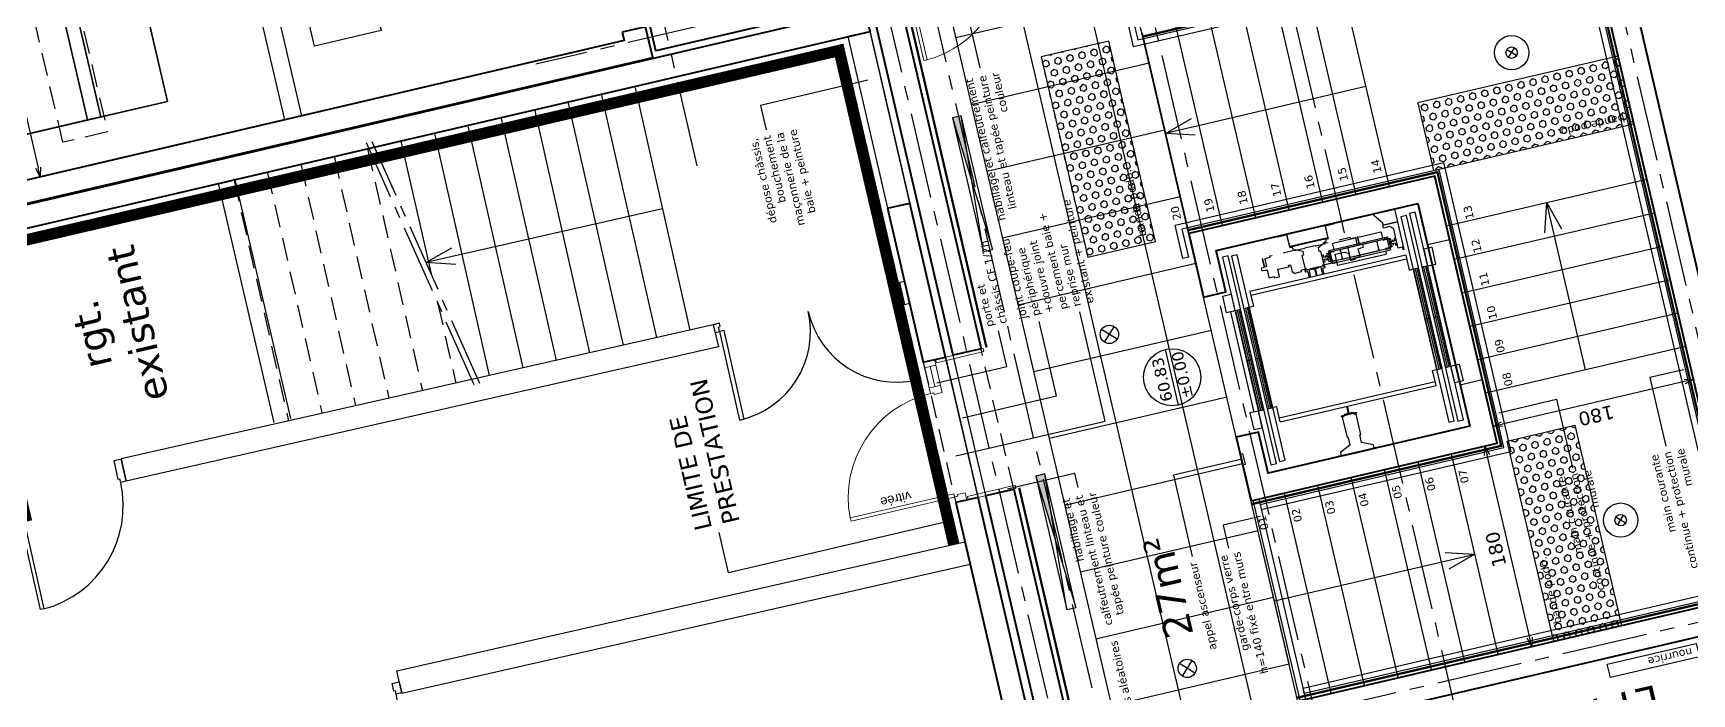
# Model space of a CAD drawing. Header units: metres. Extents: x 595893 to 596105, y 139631 to 139768.
# Drawn here: x 596079.45 to 596093.96, y 139675.59 to 139681.37 of the extents above; entities that cross this region are included whole.
import ezdxf
from ezdxf.enums import TextEntityAlignment as Align

# ---------------------------------------------------------------- set-up
doc = ezdxf.new("R2010")
doc.units = ezdxf.units.M
doc.header["$MEASUREMENT"] = 0
doc.header["$PDMODE"] = 3
doc.header["$PDSIZE"] = 0.1
for name, pattern in [('01', [0.15, 0.1, -0.05]), ('02', [0.28, 0.2, -0.08]), ('03', [0.7, 0.5, -0.2]), ('04', [0.82, 0.6, -0.08, 0.06, -0.08]), ('ACAD_ISO02W100', [15, 12, -3]), ('ACAD_ISO12W100', [21, 12, -3, 0, -3, 0, -3]), ('AXES2', [1.125, 0.75, -0.125, 0.125, -0.125])]:
    doc.linetypes.add(name, pattern=pattern)
for name, color, linetype in [('00-AXE-0.00', 14, 'AXES2'), ('01-CLOISON-0.25', 3, 'Continuous'), ('01-MEN-VU-0.13', 163, 'Continuous'), ('02-VU-CACHE-01-0.10', 133, '01'), ('05-COT-ALTIM-0.20', 42, 'Continuous'), ('06-COT-50&100-0.20', 2, 'Continuous'), ('06-TXT-DETAILS-DIVERS-02.20', 2, 'Continuous'), ('06-TXT-DIVERS-0.20', 70, 'Continuous'), ('06-TXT-ETIQUETTES SURFACES', 210, 'Continuous'), ('07-CHAUFFAGE-0.13', 210, 'Continuous'), ('07-CTA-0.13', 163, 'Continuous'), ('07-ECLAIRAGE-0.13', 31, 'Continuous'), ('07-PLAFONDS-0.13', 5, 'Continuous'), ('07-REVETEMENTS-INTER-0.10', 10, 'Continuous'), ('08-VU-0.08', 56, 'Continuous'), ('08-VU-0.13', 44, 'Continuous'), ('08-VU-0.20', 32, 'Continuous')]:
    doc.layers.add(name, color=color, linetype=linetype)
doc.layers.add('01-BETON-0.40', color=4, linetype='Continuous', lineweight=40)
doc.layers.add('01-MEN-CP-0.15', color=2, linetype='Continuous', lineweight=18)
doc.styles.add('COT', font='verdana.ttf')
doc.styles.add('détail 100', font='verdana.ttf', dxfattribs={"height": 0.1})
doc.styles.add('locaux 100', font='verdana.ttf', dxfattribs={"height": 0.22})
doc.styles.add('locaux 20', font='verdana.ttf', dxfattribs={"height": 0.07})
doc.styles.get("Standard").update_dxf_attribs({"font": 'arial.ttf'})
doc.styles.add('TXT', font='TXT', dxfattribs={"height": 0.2})
doc.dimstyles.new('COT50', dxfattribs={"dimtxt": 0.12, "dimasz": 0.08, "dimexe": 0.05, "dimexo": 0, "dimgap": 0.05, "dimtad": 1, "dimdec": 0, "dimlfac": 100, "dimzin": 0, "dimdsep": 46, "dimtxsty": 'COT', "dimblk": 'OPEN30', "dimcen": 0.04, "dimdle": 0.05, "dimclrd": 256, "dimclre": 256, "dimclrt": 6, "dimadec": 0, "dimazin": 0, "dimtm": 1e-09, "dimtfac": 1, "dimtdec": 0, "dimtmove": 1, "dimatfit": 0, "dimldrblk": 'OPEN30', "dimfxl": 0.05, "dimfxlon": 1, "dimtolj": 1, "dimtzin": 0, "dimlwd": -1, "dimlwe": -1, "dimarcsym": 0})
pattern_1 = [(103.12127, (596100.814845, 139671.19803), (-0.05271344, -0.01228743), [0.03125, -0.0625]), (223.12127, (596100.814845, 139671.19803), (0.03699795, -0.03950746), [0.03125, -0.0625]), (163.12127, (596100.80775, 139671.228465), (-0.01571549, -0.0517949), [0.03125, -0.0625])]

# ---------------------------------------------------------------- blocks, each defined once
blk = doc.blocks.new('Asc-KONE_Executive_C5_CAD_double_acces')
for p, q in [((-2200, 2010), (-1630, 2010)), ((-2200, -200), (-2200, 2010)), ((-1630, 2010), (-1630, 1810)), ((200, 2010), (-370, 2010)), ((-370, 2010), (-370, 1810)), ((200, -200), (200, 2010)), ((-1630, 1810), (-2000, 1810)), ((-2000, 1810), (-2000, 0)), ((-68, 1770), (-1932, 1770)), ((-1932, 1770), (-1932, 1720)), ((-1450, 1845), (-1600, 1845)), ((-1600, 1845), (-1600, 1770)), ((-1600, 1770), (-1450, 1770)), ((-1450, 1770), (-1450, 1845)), ((-550, 1810), (-1450, 1810)), ((-1000, 1765), (-1450, 1765)), ((-1450, 1765), (-1450, 1720)), ((-1450, 1750), (-1000, 1750)), ((-550, 1765), (-1000, 1765)), ((-1000, 1765), (-1000, 1720)), ((-1000, 1720), (-1000, 1765)), ((-1000, 1750), (-550, 1750)), ((-550, 1770), (-550, 1845)), ((-550, 1845), (-400, 1845)), ((-400, 1770), (-550, 1770)), ((-550, 1720), (-550, 1765)), ((-400, 1845), (-400, 1770)), ((-370, 1810), (0, 1810)), ((-68, 1720), (-68, 1770)), ((0, 1810), (0, 0)), ((-1932, 1720), (-68, 1720)), ((-78, 1690), (-1922, 1690)), ((-1922, 1690), (-1922, 1640)), ((-1922, 1640), (-78, 1640)), ((-1585, 1605), (-1585, 205)), ((-1585, 1605), (-1450, 1605)), ((-1550, 1605), (-1550, 205)), ((-1450, 1735), (-1000, 1735)), ((-1450, 1720), (-1000, 1720)), ((-1000, 1690), (-1450, 1690)), ((-1450, 1690), (-1450, 1645)), ((-1450, 1675), (-1000, 1675)), ((-1450, 1660), (-1000, 1660)), ((-1450, 1645), (-1000, 1645)), ((-1450, 1605), (-1450, 1640)), ((-1000, 1735), (-550, 1735)), ((-1000, 1720), (-550, 1720)), ((-550, 1690), (-1000, 1690)), ((-1000, 1690), (-1000, 1645)), ((-1000, 1645), (-1000, 1690)), ((-1000, 1675), (-550, 1675)), ((-1000, 1660), (-550, 1660)), ((-1000, 1645), (-550, 1645)), ((-550, 1645), (-550, 1690)), ((-550, 1605), (-550, 1640)), ((-415, 1605), (-550, 1605)), ((-450, 205), (-450, 1605)), ((-415, 205), (-415, 1605)), ((-78, 1640), (-78, 1690)), ((-1764, 1486), (-1777, 1486)), ((-1777, 959), (-1777, 1486)), ((-1764, 1487), (-1764, 1452)), ((-1764, 1486), (-1764, 959)), ((-1764, 1452), (-1761, 1452)), ((-1761, 1452), (-1761, 1487)), ((-1757, 1507), (-1757, 1494)), ((-1740, 1507), (-1757, 1507)), ((-1757, 1494), (-1683, 1494)), ((-1683, 1494), (-1757, 1494)), ((-1757, 1491), (-1683, 1491)), ((-1757, 1476), (-1757, 1449)), ((-1688, 1481), (-1752, 1481)), ((-1740, 1525), (-1740, 1507)), ((-1730, 1525), (-1740, 1525)), ((-1730, 1505), (-1730, 1525)), ((-1710, 1505), (-1730, 1505)), ((-1710, 1525), (-1710, 1505)), ((-1700, 1525), (-1710, 1525)), ((-1700, 1507), (-1700, 1525)), ((-1683, 1507), (-1700, 1507)), ((-1683, 1507), (-1683, 1494)), ((-1683, 1449), (-1683, 1476)), ((-1679, 1487), (-1679, 1452)), ((-1679, 1452), (-1676, 1452)), ((-1676, 1452), (-1676, 1487)), ((-1676, 1486), (-1662, 1486)), ((-1676, 1486), (-1676, 959)), ((-1662, 959), (-1662, 1486)), ((-1830, 1439), (-1830, 1008)), ((-1777, 1444), (-1825, 1444)), ((-1762, 1444), (-1764, 1444)), ((-1759, 1393), (-1761, 1391)), ((-1761, 1391), (-1761, 1055)), ((-1756, 1393), (-1759, 1393)), ((-1754, 1387), (-1756, 1393)), ((-1750, 1384), (-1750, 1384)), ((-1745, 1389), (-1746, 1387)), ((-1743, 1389), (-1745, 1389)), ((-1742, 1387), (-1743, 1389)), ((-1738, 1384), (-1738, 1384)), ((-1733, 1389), (-1734, 1387)), ((-1731, 1389), (-1733, 1389)), ((-1730, 1387), (-1731, 1389)), ((-1726, 1384), (-1726, 1384)), ((-1721, 1389), (-1722, 1387)), ((-1719, 1389), (-1721, 1389)), ((-1718, 1387), (-1719, 1389)), ((-1714, 1384), (-1714, 1384)), ((-1709, 1389), (-1710, 1387)), ((-1707, 1389), (-1709, 1389)), ((-1706, 1387), (-1707, 1389)), ((-1702, 1384), (-1702, 1384)), ((-1697, 1389), (-1698, 1387)), ((-1695, 1389), (-1697, 1389)), ((-1694, 1387), (-1695, 1389)), ((-1690, 1384), (-1690, 1384)), ((-1684, 1393), (-1686, 1387)), ((-1680, 1393), (-1684, 1393)), ((-1678, 1391), (-1680, 1393)), ((-1676, 1444), (-1678, 1444)), ((-1678, 1055), (-1678, 1391)), ((-1639, 1444), (-1662, 1444)), ((-1634, 1008), (-1634, 1439)), ((-1761, 1055), (-1759, 1053)), ((-1759, 1053), (-1756, 1053)), ((-1756, 1053), (-1754, 1058)), ((-1750, 1062), (-1750, 1062)), ((-1746, 1058), (-1745, 1056)), ((-1745, 1056), (-1743, 1056)), ((-1743, 1056), (-1742, 1058)), ((-1738, 1062), (-1738, 1062)), ((-1734, 1058), (-1733, 1056)), ((-1733, 1056), (-1731, 1056)), ((-1731, 1056), (-1730, 1058)), ((-1726, 1062), (-1726, 1062)), ((-1722, 1058), (-1721, 1056)), ((-1721, 1056), (-1719, 1056)), ((-1719, 1056), (-1718, 1058)), ((-1714, 1062), (-1714, 1062)), ((-1710, 1058), (-1709, 1056)), ((-1709, 1056), (-1707, 1056)), ((-1707, 1056), (-1706, 1058)), ((-1702, 1062), (-1702, 1062)), ((-1698, 1058), (-1697, 1056)), ((-1697, 1056), (-1695, 1056)), ((-1695, 1056), (-1694, 1058)), ((-1690, 1062), (-1690, 1062)), ((-1686, 1058), (-1684, 1053)), ((-1684, 1053), (-1680, 1053)), ((-1680, 1053), (-1678, 1055)), ((-1825, 1003), (-1777, 1003)), ((-1764, 959), (-1777, 959)), ((-1764, 1003), (-1762, 1003)), ((-1764, 993), (-1761, 993)), ((-1764, 958), (-1764, 993)), ((-1761, 993), (-1761, 958)), ((-1757, 998), (-1757, 971)), ((-1757, 954), (-1683, 954)), ((-1757, 938), (-1757, 951)), ((-1757, 951), (-1683, 951)), ((-1683, 951), (-1757, 951)), ((-1740, 938), (-1757, 938)), ((-1752, 966), (-1688, 966)), ((-1740, 920), (-1740, 938)), ((-1730, 920), (-1740, 920)), ((-1730, 940), (-1730, 920)), ((-1710, 940), (-1730, 940)), ((-1710, 920), (-1710, 940)), ((-1700, 920), (-1710, 920)), ((-1700, 938), (-1700, 920)), ((-1683, 938), (-1700, 938)), ((-1683, 971), (-1683, 998)), ((-1683, 938), (-1683, 951)), ((-1679, 993), (-1676, 993)), ((-1679, 958), (-1679, 993)), ((-1678, 1003), (-1676, 1003)), ((-1676, 993), (-1676, 958)), ((-1676, 959), (-1662, 959)), ((-1662, 1003), (-1639, 1003)), ((-78, 170), (-1922, 170)), ((-1922, 170), (-1922, 120)), ((-1585, 205), (-1450, 205)), ((-1450, 205), (-1450, 170)), ((-1000, 165), (-1450, 165)), ((-1450, 165), (-1450, 120)), ((-1450, 150), (-1000, 150)), ((-550, 165), (-1000, 165)), ((-1000, 165), (-1000, 120)), ((-1000, 120), (-1000, 165)), ((-1000, 150), (-550, 150)), ((-415, 205), (-550, 205)), ((-550, 205), (-550, 170)), ((-550, 120), (-550, 165)), ((-78, 120), (-78, 170)), ((-2000, 0), (-1630, 0)), ((-68, 90), (-1932, 90)), ((-1932, 90), (-1932, 40)), ((-1932, 40), (-68, 40)), ((-1922, 120), (-78, 120)), ((-1630, 0), (-1630, -200)), ((-1600, -35), (-1600, 40)), ((-1600, 40), (-1450, 40)), ((-1450, 135), (-1000, 135)), ((-1450, 120), (-1000, 120)), ((-1000, 90), (-1450, 90)), ((-1450, 90), (-1450, 45)), ((-1450, 75), (-1000, 75)), ((-1450, 60), (-1000, 60)), ((-1450, 45), (-1000, 45)), ((-1450, 40), (-1450, -35)), ((-1450, 0), (-550, 0)), ((-1000, 135), (-550, 135)), ((-1000, 120), (-550, 120)), ((-550, 90), (-1000, 90)), ((-1000, 90), (-1000, 45)), ((-1000, 45), (-1000, 90)), ((-1000, 75), (-550, 75)), ((-1000, 60), (-550, 60)), ((-1000, 45), (-550, 45)), ((-550, 45), (-550, 90)), ((-550, 40), (-550, -35)), ((-400, 40), (-550, 40)), ((-400, -35), (-400, 40)), ((0, 0), (-370, 0)), ((-370, 0), (-370, -200)), ((-68, 40), (-68, 90)), ((-1450, -35), (-1600, -35)), ((-550, -35), (-400, -35)), ((-1630, -200), (-2200, -200)), ((-370, -200), (200, -200))]:
    blk.add_line(p, q)
for points in [[(-1885, 1600), (-1885, 1475), (-1902, 1475), (-1982, 1415), (-2000, 1415), (-2000, 1600), (-1885, 1600)], [(-1832, 1555), (-1860, 1527), (-1860, 1470), (-1885, 1470), (-1885, 1600), (-1637, 1600), (-1637, 1595), (-1660, 1595), (-1660, 1555), (-1720, 1555)], [(-1750, 1555), (-1750, 1540), (-1728, 1540), (-1728, 1505), (-1712, 1505), (-1712, 1540), (-1690, 1540), (-1690, 1555)], [(-1885, 805), (-1885, 980), (-1996, 980), (-1996, 1060), (-2000, 1060), (-2000, 976), (-1889, 976), (-1889, 805), (-1889, 634), (-2000, 634), (-2000, 550), (-1996, 550), (-1996, 630), (-1885, 630), (-1885, 805)], [(-1658, 806), (-1658, 881), (-1668, 881), (-1668, 886), (-1653, 886), (-1653, 891), (-1788, 891), (-1788, 876), (-1823, 876), (-1865, 957), (-1880, 957), (-1880, 979), (-1885, 979), (-1885, 806), (-1885, 633), (-1880, 633), (-1880, 654), (-1865, 654), (-1823, 735), (-1788, 735), (-1788, 720), (-1653, 720), (-1653, 725), (-1668, 725), (-1668, 730), (-1658, 730), (-1658, 805)], [(-1690, 890), (-1690, 905), (-1712, 905), (-1712, 940), (-1728, 940), (-1728, 905), (-1750, 905), (-1750, 890)], [(-342, 805), (-342, 735), (-338, 735), (-338, 756), (-330, 756), (-330, 743), (-147, 743), (-147, 753), (-78, 753), (-32, 657), (-5, 657), (-5, 632), (0, 632), (0, 805), (0, 978), (-5, 978), (-5, 953), (-32, 953), (-78, 857), (-147, 857), (-147, 867), (-330, 867), (-330, 854), (-338, 854), (-338, 875), (-342, 875), (-342, 805)], [(-1658, 764), (-1652, 767), (-1650, 801), (-1625, 801), (-1615, 801), (-1590, 801), (-1590, 810), (-1615, 810), (-1625, 809), (-1650, 809), (-1652, 844), (-1658, 846)], [(-342, 846), (-348, 844), (-350, 809), (-375, 809), (-385, 809), (-410, 810), (-410, 801), (-385, 801), (-375, 801), (-350, 801), (-348, 767), (-342, 764)]]:
    blk.add_lwpolyline(points, close=True)
at = {"linetype": 'ACAD_ISO02W100', "ltscale": 0.1}
blk.add_lwpolyline([(-1842, 755), (-1842, 679), (-1846, 665), (-1846, 442), (-1834, 442), (-1834, 399), (-1831, 396), (-1764, 396), (-1764, 381), (-1837, 381), (-1837, 375), (-1761, 375), (-1761, 349), (-1737, 349), (-1737, 376), (-1734, 376), (-1734, 396), (-1667, 396), (-1664, 399), (-1664, 442), (-1652, 442), (-1652, 485, 0.406444), (-1655, 488), (-1694, 489), (-1719, 489), (-1719, 588), (-1733, 588), (-1733, 605), (-1666, 605), (-1666, 617), (-1652, 617), (-1652, 686), (-1666, 686), (-1666, 715), (-1644, 715, 0.414214), (-1641, 718), (-1641, 732, -0.362474), (-1637, 737), (-1637, 737), (-1597, 738, 0.406566), (-1594, 741), (-1594, 749, 0.407145), (-1597, 752), (-1658, 754), (-1658, 856), (-1597, 858, 0.407145), (-1594, 861), (-1594, 869, 0.406566), (-1597, 872), (-1637, 873), (-1637, 873, -0.362474), (-1641, 878), (-1641, 892, 0.414214), (-1644, 895), (-1666, 895), (-1666, 1005), (-1733, 1005), (-1733, 1090), (-1716, 1121), (-1655, 1122, 0.406444), (-1652, 1125), (-1652, 1168), (-1664, 1168), (-1664, 1211), (-1667, 1214), (-1734, 1214), (-1734, 1234), (-1737, 1234), (-1737, 1261), (-1761, 1261), (-1761, 1235), (-1837, 1235), (-1837, 1229), (-1764, 1229), (-1764, 1214), (-1831, 1214), (-1834, 1211), (-1834, 1168), (-1846, 1168), (-1846, 945), (-1842, 931), (-1842, 855), (-1843, 855, 0.414214), (-1846, 852), (-1846, 758, 0.414214), (-1843, 755)], format="xyb", close=True, dxfattribs=at)
for centre, radius, start, end in [((-1757, 1487), 7, 90, 180), ((-1757, 1487), 4, 90, 180), ((-1752, 1476), 5, 90, 180), ((-1688, 1476), 5, 0, 90), ((-1683, 1487), 7, 0, 90), ((-1683, 1487), 4, 0, 90), ((-1825, 1439), 5, 90, 180), ((-1762, 1449), 5, 270, 0), ((-1750, 1388), 4.3, 195, 270), ((-1750, 1388), 4.3, 270, 345), ((-1738, 1388), 4.3, 195, 270), ((-1738, 1388), 4.3, 270, 345), ((-1726, 1388), 4.3, 195, 270), ((-1726, 1388), 4.3, 270, 345), ((-1714, 1388), 4.3, 195, 270), ((-1714, 1388), 4.3, 270, 345), ((-1702, 1388), 4.3, 195, 270), ((-1702, 1388), 4.3, 270, 345), ((-1690, 1388), 4.3, 195, 270), ((-1690, 1388), 4.3, 270, 345), ((-1678, 1449), 5, 180, 270), ((-1639, 1439), 5, 0, 90), ((-1750, 1057), 4.3, 90, 165), ((-1750, 1057), 4.3, 15, 90), ((-1738, 1057), 4.3, 90, 165), ((-1738, 1057), 4.3, 15, 90), ((-1726, 1057), 4.3, 90, 165), ((-1726, 1057), 4.3, 15, 90), ((-1714, 1057), 4.3, 90, 165), ((-1714, 1057), 4.3, 15, 90), ((-1702, 1057), 4.3, 90, 165), ((-1702, 1057), 4.3, 15, 90), ((-1690, 1057), 4.3, 90, 165), ((-1690, 1057), 4.3, 15, 90), ((-1825, 1008), 5, 180, 270), ((-1757, 958), 7, 180, 270), ((-1762, 998), 5, 0, 90), ((-1757, 958), 4, 180, 270), ((-1752, 971), 5, 180, 270), ((-1688, 971), 5, 270, 0), ((-1678, 998), 5, 90, 180), ((-1683, 958), 7, 270, 0), ((-1683, 958), 4, 270, 0), ((-1639, 1008), 5, 270, 0)]:
    blk.add_arc(centre, radius, start, end)
blk = doc.blocks.new('Niv+Alti-Plan')
blk.add_line((-0.25, 0), (0.25, 0))
blk.add_circle((0, 0), 0.25)
at = {"style": 'détail 100'}
for tag, p in [('ALTI', (0, 0.09)), ('NIVEAU', (0, -0.09))]:
    blk.add_attdef(tag, text='', height=0.1, dxfattribs=at).set_placement(p, align=Align.MIDDLE_CENTER)
blk = doc.blocks.new('_Open30')
at = {"color": 0, "linetype": 'ByBlock', "lineweight": -2}
for p, q in [((-1, 0.27), (0, 0)), ((0, 0), (-1, -0.27)), ((0, 0), (-1, 0))]:
    blk.add_line(p, q, dxfattribs=at)
blk = doc.blocks.new('*D46')
at = {"layer": '06-COT-50&100-0.20', "transparency": 16777216}
for p, q in [((596078.291, 139685.559), (596078.194, 139685.536)), ((596078.261, 139685.469), (596079.491, 139680.191)), ((596079.558, 139680.124), (596079.461, 139680.102))]:
    blk.add_line(p, q, dxfattribs=at)
at = {"layer": 'Defpoints', "color": 0, "transparency": 16777216}
for p in [(596080.38, 139686.045), (596081.647, 139680.611), (596079.509, 139680.113)]:
    blk.add_point(p, dxfattribs=at)
at = {"layer": '06-COT-50&100-0.20', "transparency": 16777216, "xscale": 0.08, "yscale": 0.08, "zscale": 0.08}
for p, rotation in [((596078.243, 139685.547), 103.1212703830424), ((596079.509, 139680.113), 283.1212703830424)]:
    blk.add_blockref('_Open30', p, dxfattribs=dict(at, rotation=rotation))
at = {"layer": '06-COT-50&100-0.20', "color": 6, "transparency": 16777216, "insert": (596078.766, 139682.805), "char_height": 0.12, "attachment_point": 5, "rotation": 103.1213, "style": 'COT'}
blk.add_mtext('\\A1;558', dxfattribs=at)
blk = doc.blocks.new('*D51')
at = {"layer": '06-COT-50&100-0.20', "transparency": 16777216}
for p, q in [((596093.909, 139683.315), (596094.006, 139683.338)), ((596096.883, 139670.774), (596093.975, 139683.249)), ((596096.853, 139670.685), (596096.95, 139670.708))]:
    blk.add_line(p, q, dxfattribs=at)
at = {"layer": 'Defpoints', "color": 0, "transparency": 16777216}
for p in [(596093.957, 139683.327), (596093.112, 139683.13), (596096.056, 139670.499)]:
    blk.add_point(p, dxfattribs=at)
at = {"layer": '06-COT-50&100-0.20', "transparency": 16777216, "xscale": 0.08, "yscale": 0.08, "zscale": 0.08}
for p, rotation in [((596093.957, 139683.327), 103.1212703830424), ((596096.901, 139670.696), 283.1212703830424)]:
    blk.add_blockref('_Open30', p, dxfattribs=dict(at, rotation=rotation))
at = {"layer": '06-COT-50&100-0.20', "color": 6, "transparency": 16777216, "insert": (596095.32, 139676.986), "char_height": 0.12, "attachment_point": 5, "rotation": 103.1213, "style": 'COT'}
blk.add_mtext('\\A1;1297', dxfattribs=at)
blk = doc.blocks.new('*D56')
at = {"layer": '06-COT-50&100-0.20', "transparency": 16777216}
for p, q in [((596095.025, 139674.042), (596095.048, 139673.945)), ((596094.959, 139673.975), (596091.404, 139673.147)), ((596091.315, 139673.177), (596091.337, 139673.08))]:
    blk.add_line(p, q, dxfattribs=at)
at = {"layer": 'Defpoints', "color": 0, "transparency": 16777216}
for p in [(596094.521, 139676.204), (596090.811, 139675.339), (596091.326, 139673.129)]:
    blk.add_point(p, dxfattribs=at)
at = {"layer": '06-COT-50&100-0.20', "transparency": 16777216, "xscale": 0.08, "yscale": 0.08, "zscale": 0.08}
for p, rotation in [((596095.036, 139673.994), 13.12127038304243), ((596091.326, 139673.129), 193.1212703830424)]:
    blk.add_blockref('_Open30', p, dxfattribs=dict(at, rotation=rotation))
at = {"layer": '06-COT-50&100-0.20', "color": 6, "transparency": 16777216, "insert": (596093.207, 139673.451), "char_height": 0.12, "attachment_point": 5, "rotation": 193.1213, "style": 'COT'}
blk.add_mtext('\\A1;381', dxfattribs=at)
blk = doc.blocks.new('P90')
at = {"linetype": 'Continuous'}
for points in [[(-0.05, 0.929), (-0.05, 0), (-0.08, 0), (-0.08, 0.929)], [(-0.965, -0.03), (-0.965, -0.1), (-1.03, -0.1), (-1.03, 0), (-0.98, 0), (-0.98, -0.03)], [(0, 0), (0, -0.1), (-0.065, -0.1), (-0.065, -0.03), (-0.05, -0.03), (-0.05, 0)]]:
    blk.add_lwpolyline(points, close=True, dxfattribs=at)
blk.add_arc((-0.043, -0.006), 0.937, 92.2388, 179.6062, dxfattribs=at)
at = {"linetype": 'Continuous', "text_generation_flag": 6}
blk.add_attdef('TEXTE', text='', height=0.08, rotation=90, dxfattribs=at).set_placement((-0.188, 0.469), align=Align.CENTER)
blk = doc.blocks.new('P90-20')
at = {"linetype": 'Continuous'}
for points in [[(-0.05, 0.929), (-0.05, 0), (-0.08, 0), (-0.08, 0.929)], [(-0.965, -0.03), (-0.965, -0.2), (-1.03, -0.2), (-1.03, 0), (-0.98, 0), (-0.98, -0.03)], [(0, 0), (0, -0.2), (-0.065, -0.2), (-0.065, -0.03), (-0.05, -0.03), (-0.05, 0)]]:
    blk.add_lwpolyline(points, close=True, dxfattribs=at)
blk.add_arc((-0.043, -0.006), 0.937, 92.2388, 179.6062, dxfattribs=at)
at = {"linetype": 'Continuous', "text_generation_flag": 6}
blk.add_attdef('TEXTE', text='', height=0.08, rotation=90, dxfattribs=at).set_placement((-0.188, 0.469), align=Align.CENTER)
blk = doc.blocks.new('*D95')
at = {"layer": '06-COT-50&100-0.20', "transparency": 16777216}
for p, q in [((596092.1, 139677.745), (596092.197, 139677.768)), ((596092.539, 139676.081), (596092.166, 139677.678)), ((596092.508, 139675.992), (596092.606, 139676.015))]:
    blk.add_line(p, q, dxfattribs=at)
at = {"layer": 'Defpoints', "color": 0, "transparency": 16777216}
for p in [(596091.855, 139677.688), (596092.148, 139677.756), (596092.263, 139675.935)]:
    blk.add_point(p, dxfattribs=at)
at = {"layer": '06-COT-50&100-0.20', "transparency": 16777216, "xscale": 0.08, "yscale": 0.08, "zscale": 0.08}
for p, rotation in [((596092.148, 139677.756), 103.1212703830424), ((596092.557, 139676.003), 283.1212703830424)]:
    blk.add_blockref('_Open30', p, dxfattribs=dict(at, rotation=rotation))
at = {"layer": '06-COT-50&100-0.20', "color": 6, "transparency": 16777216, "insert": (596092.243, 139676.854), "char_height": 0.12, "attachment_point": 5, "rotation": 103.1213, "style": 'COT'}
blk.add_mtext('\\A1;180', dxfattribs=at)
blk = doc.blocks.new('*D96')
at = {"layer": '06-COT-50&100-0.20', "transparency": 16777216}
for p, q in [((596093.961, 139678.388), (596093.983, 139678.291)), ((596093.894, 139678.321), (596092.297, 139677.949)), ((596092.208, 139677.98), (596092.23, 139677.882))]:
    blk.add_line(p, q, dxfattribs=at)
at = {"layer": 'Defpoints', "color": 0, "transparency": 16777216}
for p in [(596093.905, 139678.628), (596092.152, 139678.219), (596092.219, 139677.931)]:
    blk.add_point(p, dxfattribs=at)
at = {"layer": '06-COT-50&100-0.20', "transparency": 16777216, "xscale": 0.08, "yscale": 0.08, "zscale": 0.08}
for p, rotation in [((596093.972, 139678.34), 13.12127038304243), ((596092.219, 139677.931), 193.1212703830424)]:
    blk.add_blockref('_Open30', p, dxfattribs=dict(at, rotation=rotation))
at = {"layer": '06-COT-50&100-0.20', "color": 6, "transparency": 16777216, "insert": (596093.121, 139678.025), "char_height": 0.12, "attachment_point": 5, "rotation": 193.1213, "style": 'COT'}
blk.add_mtext('\\A1;180', dxfattribs=at)
blk = doc.blocks.new('*U99')
for points in [[(0.04, 0), (0.04, 0.795), (0.08, 0.795), (0.08, 0)], [(1.63, 0), (1.63, 0.795), (1.59, 0.795), (1.59, 0)], [(0.04, -0.04), (0.04, 0), (0, 0), (0, -0.07), (0.055, -0.07), (0.055, -0.04)], [(1.67, -0.07), (1.67, 0), (1.63, 0), (1.63, -0.04), (1.615, -0.04), (1.615, -0.07)]]:
    blk.add_lwpolyline(points, close=True)
for centre, start, end in [((0.04, 0), 0, 90), ((1.63, 0), 90, 180)]:
    blk.add_arc(centre, 0.795, start, end)
at = {"style": 'TXT', "flags": 9}
blk.add_attdef('DIMENSION', text='', height=0.08, rotation=90, dxfattribs=at).set_placement((0.11, 0.658), align=Align.TOP_RIGHT)
blk = doc.blocks.new('LuminaireSuspendu')
for p, q in [((-0.035, 0.035), (0.035, -0.035)), ((-0.035, -0.035), (0.035, 0.035))]:
    blk.add_line(p, q)
for radius in [0.15, 0.05]:
    blk.add_circle((0, 0), radius)
blk = doc.blocks.new('P180')
for points in [[(-1.85, 0.915), (-1.85, 0), (-1.88, 0), (-1.88, 0.915)], [(-0.08, 0.915), (-0.08, 0), (-0.05, 0), (-0.05, 0.915)], [(0, 0), (0, -0.1), (-0.065, -0.1), (-0.065, -0.03), (-0.05, -0.03), (-0.05, 0)]]:
    blk.add_lwpolyline(points, close=True)
at = {"linetype": 'Continuous'}
blk.add_lwpolyline([(-1.93, 0), (-1.93, -0.1), (-1.865, -0.1), (-1.865, -0.03), (-1.88, -0.03), (-1.88, 0)], close=True, dxfattribs=at)
for centre, start, end in [((-1.88, 0), 0, 90), ((-0.05, 0), 90, 180)]:
    blk.add_arc(centre, 0.915, start, end)
at = {"linetype": 'Continuous', "text_generation_flag": 6}
blk.add_attdef('TEXTE', (-0.188, 0.598), '', height=0.08, rotation=90, dxfattribs=at)

msp = doc.modelspace()

# ---------------------------------------------------------------- hatches: boundary and pattern name
at = {"layer": '07-ECLAIRAGE-0.13'}
h = msp.add_hatch(color=256, dxfattribs=at)
h.dxf.hatch_style = 1
h.paths.add_polyline_path([(596087.488, 139680.628), (596087.663, 139680.052), (596087.566, 139680.646)])
h = msp.add_hatch(color=256, dxfattribs=at)
h.dxf.hatch_style = 1
h.paths.add_polyline_path([(596088.218, 139677.495), (596088.394, 139676.92), (596088.296, 139677.514)])
at = {"layer": '08-VU-0.13', "true_color": 0x999999}
h = msp.add_hatch(dxfattribs=at)
h.set_pattern_fill('HEX', color=253, scale=0.25)
h.set_pattern_definition(pattern_1)
h.paths.add_polyline_path([(596088.264, 139681.163), (596088.673, 139679.41), (596089.265, 139679.548), (596088.856, 139681.301)])
h = msp.add_hatch(dxfattribs=at)
h.set_pattern_fill('HEX', color=253, scale=0.25)
h.set_pattern_definition(pattern_1)
h.paths.add_polyline_path([(596091.56, 139680.759), (596091.698, 139680.167), (596093.451, 139680.576), (596093.313, 139681.168)])
h = msp.add_hatch(dxfattribs=at)
h.set_pattern_fill('HEX', color=253, scale=0.25)
h.set_pattern_definition(pattern_1)
h.paths.add_polyline_path([(596092.75, 139676.048), (596092.342, 139677.801), (596092.934, 139677.939), (596093.342, 139676.186)])

# ---------------------------------------------------------------- linework, layer by layer
at = {"layer": '00-AXE-0.00'}
for p, q in [((596096.207, 139669.302), (596082.162, 139729.554)), ((596093.473, 139668.665), (596079.429, 139728.917)), ((596092.302, 139668.392), (596078.257, 139728.644)), ((596090.11, 139667.881), (596076.066, 139728.133)), ((596090.498, 139667.972), (596076.453, 139728.224)), ((596085.257, 139680.21), (596074.189, 139727.692)), ((596098.531, 139684.521), (596083.844, 139681.098)), ((596100.134, 139677.641), (596087.306, 139674.651))]:
    msp.add_line(p, q, dxfattribs=at)
at = {"layer": '01-BETON-0.40'}
msp.add_line((596086.921, 139679.838), (596087.116, 139679.883), dxfattribs=at)
for points in [[(596090.51, 139675.526), (596094.416, 139676.437), (596092.869, 139683.073), (596092.528, 139682.994), (596092.471, 139683.237), (596093.055, 139683.373), (596094.716, 139676.25), (596090.567, 139675.283)], [(596086.768, 139681.384), (596086.723, 139681.579), (596078.483, 139679.658), (596078.529, 139679.463)], [(596084.6, 139681.377), (596084.617, 139681.304), (596078.436, 139679.863), (596078.481, 139679.668), (596084.867, 139681.156), (596084.804, 139681.425)], [(596087.781, 139677.324), (596088.025, 139677.38), (596089.687, 139670.247), (596089.541, 139670.213), (596089.677, 139669.629), (596089.824, 139669.663), (596089.96, 139669.078), (596090.028, 139669.094), (596090.085, 139668.851), (596089.773, 139668.778)]]:
    msp.add_lwpolyline(points, close=True, dxfattribs=at)
for points in [[(596086.959, 139681.952), (596087.739, 139678.607), (596087.495, 139678.551), (596086.772, 139681.652), (596084.894, 139681.214), (596084.838, 139681.458), (596086.959, 139681.952)], [(596089.797, 139679.467), (596091.56, 139679.878), (596092.014, 139677.93), (596090.251, 139677.519), (596090.167, 139677.88), (596089.972, 139677.834), (596090.102, 139677.279), (596092.254, 139677.781), (596091.709, 139680.118), (596089.557, 139679.617), (596089.686, 139679.061), (596089.881, 139679.107), (596089.797, 139679.467)], [(596086.921, 139679.838), (596087.234, 139678.49), (596087.428, 139678.535), (596087.116, 139679.883)], [(596068.609, 139663.892), (596080.466, 139666.543), (596080.404, 139666.816), (596082.151, 139667.215), (596082.215, 139666.934), (596087.498, 139668.115), (596087.453, 139668.311), (596089.199, 139668.711), (596089.246, 139668.506), (596089.729, 139668.614), (596087.713, 139677.308), (596087.518, 139677.262), (596089.489, 139668.765), (596089.397, 139668.745), (596089.35, 139668.95), (596087.213, 139668.462), (596087.258, 139668.266), (596082.366, 139667.173), (596082.301, 139667.455), (596080.165, 139666.966), (596080.227, 139666.694), (596068.471, 139664.066)]]:
    msp.add_lwpolyline(points, dxfattribs=at)
at = {"layer": '01-CLOISON-0.25'}
for points in [[(596081.068, 139686.396), (596081.076, 139686.362), (596081.125, 139686.373), (596081.159, 139686.227), (596080.526, 139686.079), (596081.793, 139680.645), (596081.647, 139680.611), (596080.38, 139686.045), (596079.747, 139685.898), (596079.713, 139686.044), (596080.93, 139686.328), (596080.922, 139686.362)], [(596086.921, 139679.838), (596087.116, 139679.883), (596086.768, 139681.384), (596086.573, 139681.339)]]:
    msp.add_lwpolyline(points, close=True, dxfattribs=at)
at = {"layer": '01-MEN-CP-0.15'}
msp.add_line((596087.335, 139678.277), (596087.294, 139678.452), dxfattribs=at)
for points in [[(596087.343, 139678.464), (596087.331, 139678.513), (596087.234, 139678.49), (596087.245, 139678.441)], [(596087.758, 139678.612), (596087.341, 139678.515), (596087.348, 139678.486), (596087.765, 139678.583)], [(596087.383, 139678.288), (596087.343, 139678.464), (596087.245, 139678.441), (596087.286, 139678.266)], [(596088.037, 139677.414), (596087.62, 139677.317), (596087.627, 139677.288), (596088.044, 139677.385)]]:
    msp.add_lwpolyline(points, close=True, dxfattribs=at)
at = {"layer": '01-MEN-VU-0.13'}
msp.add_lwpolyline([(596089.056, 139681.543), (596089.111, 139681.31), (596093.016, 139682.22), (596094.356, 139676.474), (596090.567, 139675.591), (596090.556, 139675.639), (596094.296, 139676.511), (596092.979, 139682.16), (596089.074, 139681.249), (596089.008, 139681.532, -0.4)], format="xyb", close=True, dxfattribs=at)
msp.add_lwpolyline([(596090.181, 139677.246), (596092.314, 139677.744), (596091.747, 139680.178), (596089.497, 139679.654), (596089.554, 139679.41), (596089.505, 139679.399), (596089.437, 139679.691), (596091.784, 139680.238), (596092.374, 139677.706), (596090.193, 139677.198)], dxfattribs=at)
msp.add_lwpolyline([(596090.53, 139675.531), (596090.121, 139677.284), (596090.17, 139677.295), (596090.579, 139675.542)], close=True, dxfattribs=at)
at = {"layer": '02-VU-CACHE-01-0.10', "linetype": '02'}
for p, q in [((596087.234, 139678.49), (596087.518, 139677.262)), ((596087.428, 139678.535), (596087.713, 139677.308)), ((596087.74, 139677.499), (596087.495, 139678.551)), ((596088.025, 139677.38), (596087.739, 139678.607))]:
    msp.add_line(p, q, dxfattribs=at)
at = {"layer": '06-TXT-DETAILS-DIVERS-02.20'}
for points in [[(596087.037, 139681.771), (596087.538, 139681.888), (596087.73, 139681.066)], [(596086.749, 139680.957), (596085.81, 139680.738), (596085.86, 139680.523)], [(596087.52, 139677.672), (596088.824, 139677.976), (596088.602, 139678.931)], [(596087.577, 139678.005), (596088.399, 139678.197), (596088.247, 139678.848)], [(596087.351, 139678.311), (596087.965, 139678.454), (596087.892, 139678.766)], [(596093.884, 139678.425), (596093.589, 139678.356), (596093.729, 139677.757)], [(596092.269, 139678.048), (596092.774, 139678.166), (596092.914, 139677.567)], [(596090.025, 139677.641), (596089.422, 139677.501), (596089.587, 139676.792)], [(596087.971, 139677.383), (596088.557, 139677.519), (596088.586, 139677.394)], [(596087.475, 139677.102), (596085.531, 139676.649), (596085.449, 139677.002)], [(596090.182, 139677.14), (596089.856, 139677.064), (596089.903, 139676.865)]]:
    msp.add_lwpolyline(points, dxfattribs=at)
at = {"layer": '06-TXT-DETAILS-DIVERS-02.20', "color": 251, "linetype": '03', "true_color": 0x666666, "const_width": 0.1}
msp.add_lwpolyline([(596072.732, 139676.125), (596072.843, 139675.651), (596079.377, 139677.145), (596078.844, 139679.434), (596086.498, 139681.218), (596087.501, 139676.896)], dxfattribs=at)
at = {"layer": '07-CHAUFFAGE-0.13'}
msp.add_lwpolyline([(596094.024, 139675.914), (596093.245, 139675.732), (596093.218, 139675.849), (596093.997, 139676.031)], close=True, dxfattribs=at)
at = {"layer": '07-CTA-0.13', "linetype": '02'}
msp.add_lwpolyline([(596077.708, 139710.409), (596077.188, 139709.572), (596073.971, 139708.822), (596073.625, 139708.267), (596080.096, 139680.506), (596079.707, 139680.415), (596073.198, 139708.338), (596073.718, 139709.174), (596076.936, 139709.924), (596077.281, 139710.479), (596075.979, 139716.064), (596076.489, 139716.884)], dxfattribs=at)
at = {"layer": '07-ECLAIRAGE-0.13'}
for p, q in [((596087.488, 139680.628), (596087.839, 139679.477)), ((596087.761, 139679.459), (596087.566, 139680.646)), ((596088.82, 139678.666), (596088.904, 139678.801)), ((596088.93, 139678.691), (596088.794, 139678.776)), ((596088.218, 139677.495), (596088.569, 139676.345)), ((596088.491, 139676.327), (596088.296, 139677.514)), ((596089.501, 139675.744), (596089.585, 139675.88)), ((596089.611, 139675.77), (596089.475, 139675.854))]:
    msp.add_line(p, q, dxfattribs=at)
for points in [[(596079.922, 139680.61), (596078.832, 139685.284), (596078.949, 139685.311), (596080.039, 139680.637)], [(596087.488, 139680.628), (596087.761, 139679.459), (596087.839, 139679.477), (596087.566, 139680.646)], [(596088.218, 139677.495), (596088.491, 139676.327), (596088.569, 139676.345), (596088.296, 139677.514)]]:
    msp.add_lwpolyline(points, close=True, dxfattribs=at)
for centre in [(596088.862, 139678.734), (596089.543, 139675.812)]:
    msp.add_circle(centre, 0.08, dxfattribs=at)
at = {"layer": '07-PLAFONDS-0.13'}
for p, q in [((596088.577, 139682.073), (596091.521, 139669.442)), ((596087.992, 139681.936), (596090.936, 139669.306)), ((596089.073, 139681.691), (596087.518, 139681.328)), ((596089.21, 139681.107), (596087.654, 139680.744)), ((596089.346, 139680.522), (596087.79, 139680.16)), ((596089.482, 139679.938), (596087.927, 139679.575)), ((596089.618, 139679.354), (596088.063, 139678.991)), ((596089.754, 139678.769), (596088.199, 139678.407)), ((596089.891, 139678.185), (596088.335, 139677.822)), ((596090.027, 139677.601), (596088.471, 139677.238)), ((596090.163, 139677.016), (596088.608, 139676.654)), ((596090.299, 139676.432), (596088.744, 139676.069)), ((596090.435, 139675.848), (596088.88, 139675.485))]:
    msp.add_line(p, q, dxfattribs=at)
for points in [[(596080.623, 139680.773), (596079.533, 139685.448), (596073.34, 139684.004), (596074.429, 139679.329)], [(596087.408, 139681.8), (596090.352, 139669.17), (596091.908, 139669.532), (596088.963, 139682.163)], [(596081.771, 139681.841), (596082.355, 139681.978), (596082.491, 139681.393), (596081.907, 139681.257)], [(596080.351, 139681.942), (596080.623, 139680.773), (596080.039, 139680.637), (596079.766, 139681.805)], [(596079.65, 139681.778), (596079.922, 139680.61), (596079.338, 139680.473), (596079.065, 139681.642)]]:
    msp.add_lwpolyline(points, close=True, dxfattribs=at)
msp.add_lwpolyline([(596087.016, 139681.709), (596087.408, 139681.8), (596090.352, 139669.17), (596089.96, 139669.078)], dxfattribs=at)
at = {"layer": '07-REVETEMENTS-INTER-0.10', "color": 80, "linetype": 'ACAD_ISO12W100', "ltscale": 0.01, "true_color": 0x3fff00, "const_width": 0.02}
for points in [[(596090.504, 139675.555), (596094.38, 139676.459), (596093.031, 139682.244), (596089.155, 139681.34)], [(596087.787, 139678.619), (596087.069, 139681.701)], [(596090.109, 139677.25), (596092.29, 139677.759), (596091.732, 139680.154), (596089.55, 139679.646)], [(596090.008, 139669.09), (596088.073, 139677.392)]]:
    msp.add_lwpolyline(points, dxfattribs=at)
at = {"layer": '08-VU-0.08'}
for p, q in [((596087.713, 139677.308), (596087.428, 139678.535)), ((596087.781, 139677.324), (596087.495, 139678.551))]:
    msp.add_line(p, q, dxfattribs=at)
at = {"layer": '08-VU-0.13', "color": 253, "true_color": 0x999999}
for points in [[(596088.264, 139681.163), (596088.673, 139679.41), (596089.265, 139679.548), (596088.856, 139681.301)], [(596091.56, 139680.759), (596091.698, 139680.167), (596093.451, 139680.576), (596093.313, 139681.168)], [(596092.75, 139676.048), (596092.342, 139677.801), (596092.934, 139677.939), (596093.342, 139676.186)]]:
    msp.add_lwpolyline(points, close=True, dxfattribs=at)
at = {"layer": '08-VU-0.20'}
for p, q in [((596090.609, 139681.71), (596091.018, 139679.957)), ((596090.901, 139681.778), (596091.31, 139680.025)), ((596090.025, 139681.574), (596090.433, 139679.821)), ((596090.317, 139681.642), (596090.726, 139679.889)), ((596089.44, 139681.438), (596089.849, 139679.685)), ((596089.733, 139681.506), (596090.141, 139679.753)), ((596089.148, 139681.37), (596089.557, 139679.617)), ((596093.564, 139680.089), (596091.811, 139679.68)), ((596093.632, 139679.796), (596091.879, 139679.388)), ((596093.701, 139679.504), (596091.948, 139679.096)), ((596093.769, 139679.212), (596092.016, 139678.803)), ((596093.837, 139678.92), (596092.084, 139678.511)), ((596093.905, 139678.628), (596092.152, 139678.219)), ((596090.431, 139675.867), (596090.022, 139677.62)), ((596091.971, 139675.867), (596091.563, 139677.62)), ((596092.263, 139675.935), (596091.855, 139677.688)), ((596091.387, 139675.731), (596090.978, 139677.484)), ((596091.679, 139675.799), (596091.27, 139677.552)), ((596090.803, 139675.594), (596090.394, 139677.347)), ((596091.095, 139675.662), (596090.686, 139677.415))]:
    msp.add_line(p, q, dxfattribs=at)
at = {"layer": '08-VU-0.20', "color": 251, "true_color": 0x666666}
for p, q in [((596084.42, 139680.823), (596084.9, 139678.706)), ((596084.712, 139680.89), (596085.192, 139678.772)), ((596083.835, 139680.691), (596084.315, 139678.573)), ((596084.127, 139680.757), (596084.607, 139678.64)), ((596083.249, 139680.558), (596083.729, 139678.441)), ((596083.542, 139680.624), (596084.022, 139678.507)), ((596082.664, 139680.425), (596082.928, 139679.263)), ((596082.957, 139680.492), (596083.437, 139678.374)), ((596081.702, 139677.997), (596081.214, 139680.089)), ((596081.555, 139677.963), (596081.068, 139680.055)), ((596084.952, 139679.832), (596082.883, 139679.363)), ((596087.069, 139679.198), (596087.026, 139679.188)), ((596087.026, 139679.188), (596087.07, 139678.993)), ((596087.115, 139679.003), (596087.07, 139678.993)), ((596085.397, 139678.819), (596080.217, 139677.644)), ((596085.397, 139678.819), (596085.441, 139678.624)), ((596085.441, 139678.624), (596080.261, 139677.449)), ((596080.261, 139677.449), (596080.217, 139677.644)), ((596082.627, 139675.791), (596087.598, 139676.918)), ((596082.672, 139675.596), (596087.643, 139676.724)), ((596082.672, 139675.596), (596082.627, 139675.791))]:
    msp.add_line(p, q, dxfattribs=at)
at = {"layer": '08-VU-0.20', "color": 251, "linetype": '04', "true_color": 0x666666}
for p, q in [((596083.305, 139678.293), (596082.363, 139680.409)), ((596083.354, 139678.304), (596082.413, 139680.42))]:
    msp.add_line(p, q, dxfattribs=at)
at = {"layer": '08-VU-0.20', "color": 251, "linetype": '02', "true_color": 0x666666}
for p, q in [((596082.079, 139680.293), (596082.559, 139678.175)), ((596082.372, 139680.359), (596082.852, 139678.242)), ((596081.201, 139680.094), (596081.681, 139677.976)), ((596081.494, 139680.16), (596081.974, 139678.043)), ((596081.787, 139680.226), (596082.267, 139678.109)), ((596082.985, 139679.012), (596083.144, 139678.308))]:
    msp.add_line(p, q, dxfattribs=at)
at = {"layer": '08-VU-0.20'}
for points in [[(596091.106, 139680.902), (596089.353, 139680.493)], [(596089.613, 139680.477), (596089.353, 139680.493), (596089.579, 139680.623)], [(596092.672, 139679.624), (596092.688, 139679.884), (596092.818, 139679.658)], [(596093.028, 139678.423), (596092.688, 139679.884)], [(596090.306, 139676.403), (596092.059, 139676.811)], [(596091.799, 139676.827), (596092.059, 139676.811), (596091.833, 139676.681)]]:
    msp.add_lwpolyline(points, dxfattribs=at)
at = {"layer": '08-VU-0.20', "color": 251, "true_color": 0x666666}
msp.add_lwpolyline([(596083.144, 139679.346), (596082.883, 139679.363), (596083.11, 139679.492)], dxfattribs=at)
at = {"layer": '08-VU-0.20', "linetype": '01', "ltscale": 0.2}
msp.add_lwpolyline([(596090.006, 139677.688), (596090.026, 139677.693), (596090.049, 139677.595), (596090.029, 139677.591)], dxfattribs=at)
at = {"layer": 'Defpoints'}
msp.add_lwpolyline([(596089.729, 139668.614), (596068.609, 139663.892), (596069.443, 139660.236, -0.321934), (596075.303, 139655.257, -0.55798), (596067.463, 139647.231, -0.683756), (596065.666, 139659.308), (596063.148, 139662.547), (596029.592, 139654.963), (596026.676, 139667.851), (596033.993, 139669.556), (596034.52, 139667.284), (596072.967, 139676.001), (596072.442, 139678.25), (596086.723, 139681.579)], format="xyb", close=True, dxfattribs=at)

# ---------------------------------------------------------------- block references
at = {"layer": '01-MEN-CP-0.15', "rotation": 193.1212704253302}
msp.add_blockref('P180', (596086.982, 139682.009), dxfattribs=at).add_auto_attribs({'TEXTE': 'DAS PF1/2h'})
at = {"layer": '01-MEN-CP-0.15'}
ref = msp.add_blockref('P90', (596087.518, 139677.262), dxfattribs=dict(at, xscale=-1, rotation=103.0380845542269))
ref.add_attrib('TEXTE', 'vitrée', dxfattribs={"layer": '0', "linetype": 'Continuous', "height": 0.08, "rotation": 13.0381, "text_generation_flag": 6}).set_placement((596086.985, 139677.332), align=Align.CENTER)
at = {"layer": '05-COT-ALTIM-0.20', "ltscale": 10, "rotation": 103.1212703830424}
msp.add_blockref('Niv+Alti-Plan', (596089.411, 139678.359), dxfattribs=at).add_auto_attribs({'ALTI': '60.83', 'NIVEAU': '%%p0.00'})
at = {"layer": '07-ECLAIRAGE-0.13', "rotation": 103.1212703830424}
for p in [(596092.381, 139681.199), (596093.335, 139677.109)]:
    msp.add_blockref('LuminaireSuspendu', p, dxfattribs=at)
at = {"layer": '08-VU-0.20', "xscale": 0.001, "yscale": 0.001, "zscale": 0.001, "rotation": 283.1212703572098}
msp.add_blockref('Asc-KONE_Executive_C5_CAD_double_acces', (596090.251, 139677.519), dxfattribs=at)
at = {"layer": '08-VU-0.20', "color": 251, "true_color": 0x666666}
for name, p, rotation in [('*U99', (596087.041, 139679.12), 192.7734120393794), ('P90-20', (596079.257, 139677.221), 192.8130042483467), ('P90', (596081.667, 139675.369), 192.7741129981075)]:
    msp.add_blockref(name, p, dxfattribs=dict(at, rotation=rotation))

# ---------------------------------------------------------------- texts
at = {"layer": '06-TXT-DETAILS-DIVERS-02.20', "style": 'locaux 20'}
for s, insert, char_height, width, attachment_point, rotation in [('habillage et calfeutrement linteau et tapée peinture couleur', (596087.746, 139680.998), 0.07, 1.56851, 6, 103.1213), ('\\Pdépose châssis, bouchement maçonnerie de la baie + peinture', (596085.871, 139680.475), 0.07, 0.94096, 6, 103.1213), ('bande podo.', (596093.368, 139680.639), 0.07, 0.94096, 4, 193.1213), ('14', (596091.197, 139680.204), 0.07, 0.16916, 5, 103.1213), ('bande podo.', (596089.163, 139679.592), 0.07, 0.94096, 4, 103.1213), ('16', (596090.613, 139680.068), 0.07, 0.16916, 5, 103.1213), ('15', (596090.905, 139680.136), 0.07, 0.16916, 5, 103.1213), ('18', (596090.028, 139679.932), 0.07, 0.16916, 5, 103.1213), ('17', (596090.32, 139680), 0.07, 0.16916, 5, 103.1213), ('percement baie + reprise mur existant + peinture', (596088.59, 139678.98), 0.07, 0.94096, 4, 103.1213), ('20', (596089.444, 139679.796), 0.07, 0.16916, 5, 103.1213), ('19', (596089.736, 139679.864), 0.07, 0.16916, 5, 103.1213), ('13', (596092.005, 139679.801), 0.07, 0.16916, 5, 103.1213), ('porte et\\Pchâssis CF 1/2h', (596087.881, 139678.814), 0.07, 0.94096, 4, 103.1213), ('joint coupe-feu\\Ppériphérique\\P+couvre joint', (596088.235, 139678.897), 0.07, 0.94096, 4, 103.1213), ('12', (596092.073, 139679.509), 0.07, 0.16916, 5, 103.1213), ('11', (596092.141, 139679.217), 0.07, 0.16916, 5, 103.1213), ('10', (596092.209, 139678.925), 0.07, 0.16916, 5, 103.1213), ('09', (596092.277, 139678.633), 0.07, 0.16916, 5, 103.1213), ('08', (596092.345, 139678.341), 0.07, 0.16916, 5, 103.1213), ('LIMITE DE\\PPRESTATION', (596085.437, 139677.051), 0.15, 3.00404, 4, 103.1213), ('main courante\\Pcontinue + protection murale', (596093.74, 139677.708), 0.07, 1.11236, 6, 103.1213), ('06', (596091.67, 139677.424), 0.07, 0.16916, 5, 103.1213), ('07', (596091.962, 139677.492), 0.07, 0.16916, 5, 103.1213), ('main courante\\Pcontinue + protection murale', (596092.925, 139677.518), 0.07, 1.11236, 6, 103.1213), ('habillage et calfeutrement linteau et tapée peinture couleur', (596088.602, 139677.327), 0.07, 1.17456, 6, 103.1213), ('04', (596091.086, 139677.288), 0.07, 0.16916, 5, 103.1213), ('05', (596091.378, 139677.356), 0.07, 0.16916, 5, 103.1213), ('02', (596090.502, 139677.152), 0.07, 0.16916, 5, 103.1213), ('03', (596090.794, 139677.22), 0.07, 0.16916, 5, 103.1213), ('01', (596090.209, 139677.084), 0.07, 0.16916, 5, 103.1213), ('garde-corps verre\\Ph=140 fixé entre murs', (596089.914, 139676.816), 0.07, 1.11236, 6, 103.1213), ('bande podo.', (596092.795, 139676.205), 0.07, 0.94096, 4, 103.1213), ('appel ascenseur', (596089.599, 139676.743), 0.07, 0.94096, 6, 103.1213)]:
    msp.add_mtext(s, dxfattribs=dict(at, insert=insert, char_height=char_height, width=width, attachment_point=attachment_point, rotation=rotation))
at = {"layer": '06-TXT-DIVERS-0.20', "char_height": 0.25, "width": 2.37148, "attachment_point": 5, "style": 'locaux 100'}
for s, insert, rotation in [('rgt.\\Pexistant', (596080.156, 139678.782), 103.1213), ('LT4', (596093.37, 139675.479), 193.1213)]:
    msp.add_mtext(s, dxfattribs=dict(at, insert=insert, rotation=rotation))
at = {"layer": '06-TXT-ETIQUETTES SURFACES', "insert": (596089.374, 139676.524), "char_height": 0.25, "attachment_point": 5, "rotation": 103.1213, "style": 'locaux 100'}
msp.add_mtext('27m²', dxfattribs=at)
at = {"layer": '07-CHAUFFAGE-0.13', "insert": (596093.962, 139675.961), "char_height": 0.07, "width": 0.15887, "attachment_point": 4, "rotation": 193.1213, "style": 'locaux 20'}
msp.add_mtext('nourrice', dxfattribs=at)
at = {"layer": '07-PLAFONDS-0.13', "insert": (596089.725, 139672.536), "char_height": 0.07, "width": 6.62142, "attachment_point": 4, "rotation": 103.1213, "style": 'locaux 20'}
msp.add_mtext('faux-plafond démontable en plaques de plâtre avec perforations aléatoires ', dxfattribs=at)

# ---------------------------------------------------------------- dimensions: what is measured, and where the dimension line sits
at = {"layer": '06-COT-50&100-0.20'}
for base, p1, p2, angle, picture, middle in [((596079.509, 139680.113), (596080.38, 139686.045), (596081.647, 139680.611), 103.1213, '*D46', (596078.766, 139682.805)), ((596093.957, 139683.327), (596096.056, 139670.499), (596093.112, 139683.13), 103.1213, '*D51', (596095.32, 139676.986)), ((596092.219, 139677.931), (596093.905, 139678.628), (596092.152, 139678.219), 193.1213, '*D96', (596093.121, 139678.025)), ((596092.148, 139677.756), (596092.263, 139675.935), (596091.855, 139677.688), 103.1213, '*D95', (596092.243, 139676.854)), ((596091.326, 139673.129), (596094.521, 139676.204), (596090.811, 139675.339), 193.1213, '*D56', (596093.207, 139673.451))]:
    dim = msp.add_linear_dim(base=base, p1=p1, p2=p2, angle=angle, dimstyle='COT50', dxfattribs=at)
    dim.commit()
    dim.dimension.update_dxf_attribs({"geometry": picture, "text_midpoint": middle})

doc.saveas('drawing.dxf')
